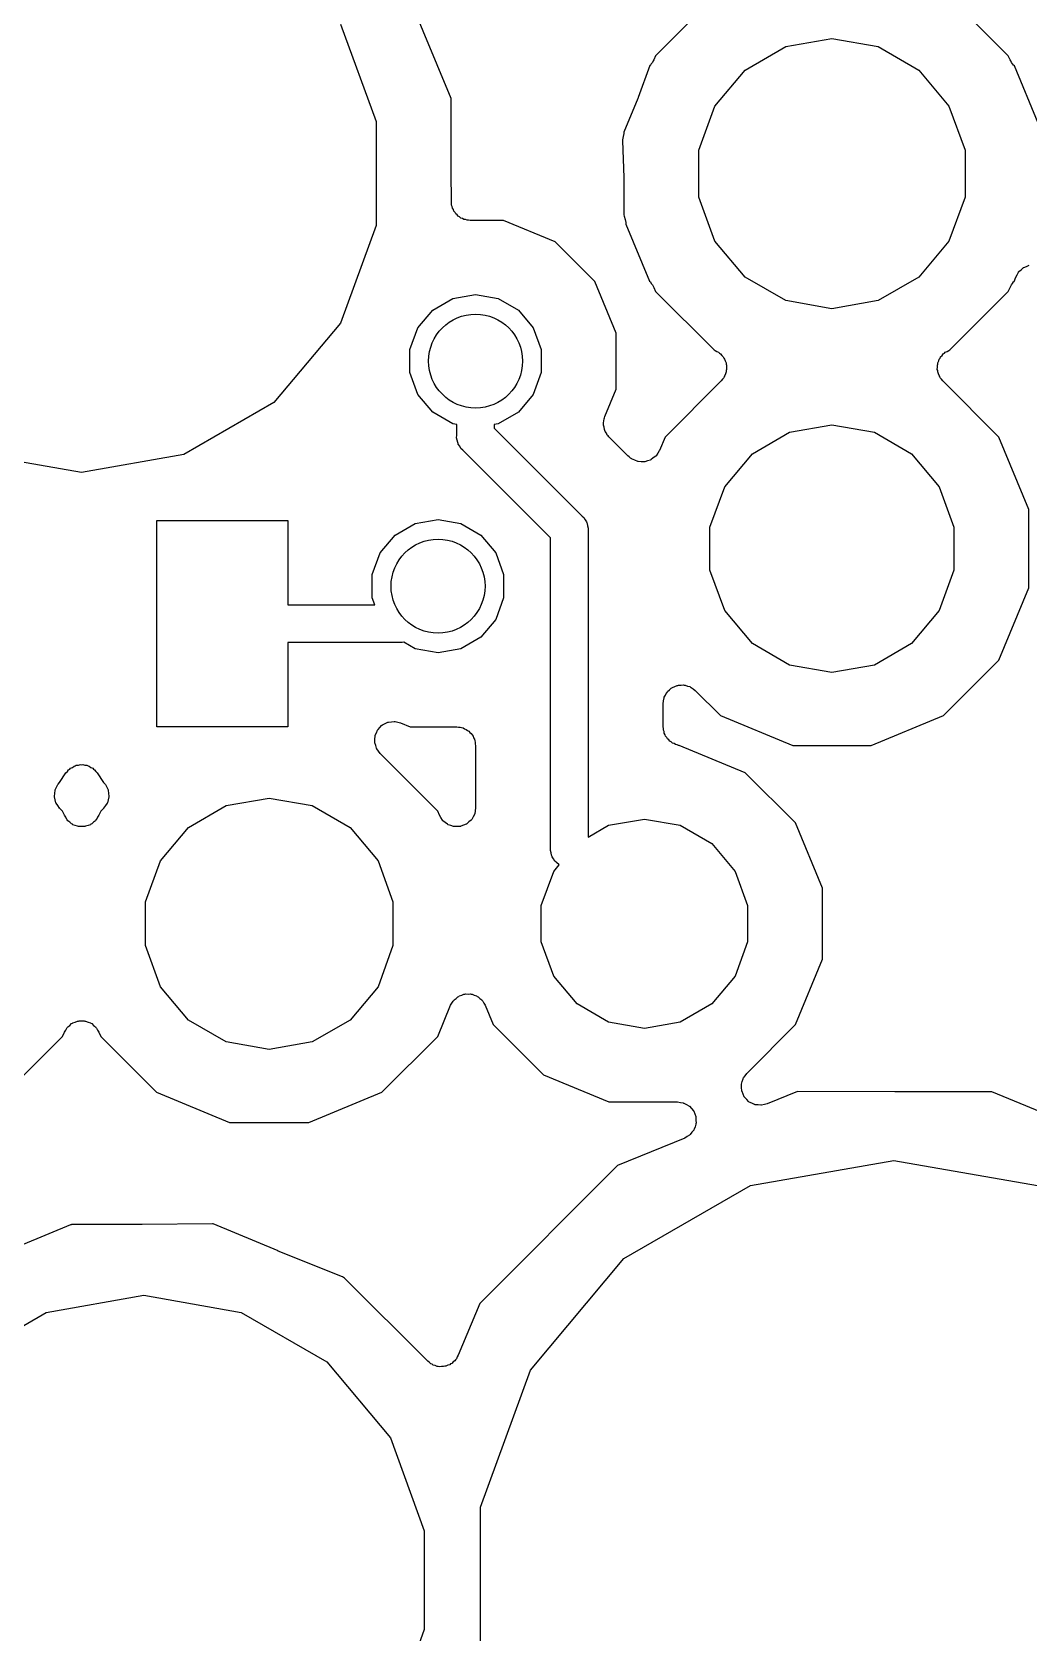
# Model space of a CAD drawing. Extents: x 240.1 to 314.9, y -176.2 to -102.8.
# Drawn here: x 248.58 to 255.33, y -120.37 to -109.53 of the extents above; entities that cross this region are included whole.
import ezdxf

# ---------------------------------------------------------------- set-up
doc = ezdxf.new("R2010")
doc.units = 0
doc.header["$MEASUREMENT"] = 0
doc.layers.add('BLACK', color=7, linetype='CONTINUOUS')

msp = doc.modelspace()

# ---------------------------------------------------------------- linework, layer by layer
at = {"layer": 'BLACK', "linetype": 'CONTINUOUS'}
for p, q in [((251.422, -109.981), (251.051, -109.087)), ((253.202, -109.296), (252.806, -109.692)), ((255.194, -109.692), (254.798, -109.296)), ((250.673, -109.478), (250.914, -110.138)), ((253.687, -109.63), (254, -109.575)), ((254, -109.575), (254.313, -109.63)), ((252.806, -109.692), (252.794, -109.719)), ((253.412, -109.789), (253.687, -109.63)), ((254.313, -109.63), (254.588, -109.789)), ((255.206, -109.719), (255.194, -109.692)), ((252.767, -109.759), (252.688, -109.976)), ((252.771, -109.756), (252.767, -109.759)), ((252.777, -109.746), (252.771, -109.756)), ((252.785, -109.737), (252.777, -109.746)), ((252.789, -109.727), (252.785, -109.737)), ((252.794, -109.719), (252.789, -109.727)), ((253.208, -110.033), (253.412, -109.789)), ((254.588, -109.789), (254.792, -110.033)), ((255.211, -109.727), (255.206, -109.719)), ((255.215, -109.737), (255.211, -109.727)), ((255.223, -109.746), (255.215, -109.737)), ((255.229, -109.756), (255.223, -109.746)), ((255.235, -109.761), (255.229, -109.756)), ((255.396, -110.149), (255.235, -109.761)), ((251.422, -110.479), (251.422, -109.981)), ((252.686, -109.981), (252.591, -110.21)), ((252.687, -109.978), (252.686, -109.981)), ((252.688, -109.976), (252.687, -109.978)), ((253.099, -110.331), (253.208, -110.033)), ((254.792, -110.033), (254.901, -110.331)), ((250.914, -110.138), (250.914, -110.842)), ((252.587, -110.24), (252.583, -110.261)), ((252.591, -110.218), (252.587, -110.24)), ((252.591, -110.21), (252.591, -110.218)), ((252.591, -110.218), (252.591, -110.218)), ((252.591, -110.218), (252.591, -110.218)), ((252.583, -110.261), (252.581, -110.269)), ((252.581, -110.269), (252.591, -110.517)), ((252.583, -110.261), (252.583, -110.261)), ((252.583, -110.261), (252.583, -110.261)), ((253.099, -110.649), (253.099, -110.331)), ((254.901, -110.331), (254.901, -110.649)), ((251.422, -110.48), (251.422, -110.479)), ((251.424, -110.682), (251.422, -110.48)), ((251.422, -110.48), (251.422, -110.48)), ((252.591, -110.517), (252.591, -110.52)), ((252.591, -110.52), (252.591, -110.522)), ((252.591, -110.522), (252.591, -110.77)), ((251.425, -110.692), (251.424, -110.682)), ((253.208, -110.947), (253.099, -110.649)), ((254.901, -110.649), (254.792, -110.947)), ((251.425, -110.703), (251.425, -110.692)), ((251.429, -110.713), (251.425, -110.703)), ((251.432, -110.725), (251.429, -110.713)), ((251.437, -110.734), (251.432, -110.725)), ((251.441, -110.744), (251.437, -110.734)), ((251.448, -110.753), (251.441, -110.744)), ((251.454, -110.763), (251.448, -110.753)), ((251.462, -110.77), (251.454, -110.763)), ((251.469, -110.778), (251.462, -110.77)), ((251.479, -110.784), (251.469, -110.778)), ((251.488, -110.791), (251.479, -110.784)), ((251.498, -110.795), (251.488, -110.791)), ((251.507, -110.8), (251.498, -110.795)), ((252.591, -110.77), (252.594, -110.778)), ((252.594, -110.778), (252.594, -110.778)), ((252.594, -110.778), (252.594, -110.778)), ((252.594, -110.778), (252.599, -110.8)), ((250.914, -110.842), (250.673, -111.502)), ((251.519, -110.802), (251.507, -110.8)), ((251.53, -110.806), (251.519, -110.802)), ((251.54, -110.806), (251.53, -110.806)), ((251.551, -110.807), (251.54, -110.806)), ((251.776, -110.807), (251.551, -110.807)), ((252.127, -110.953), (251.776, -110.807)), ((252.599, -110.8), (252.604, -110.821)), ((252.604, -110.821), (252.604, -110.821)), ((252.604, -110.821), (252.604, -110.821)), ((252.604, -110.821), (252.604, -110.832)), ((252.604, -110.832), (252.765, -111.219)), ((252.394, -111.22), (252.127, -110.953)), ((253.412, -111.191), (253.208, -110.947)), ((254.792, -110.947), (254.588, -111.191)), ((255.3, -111.125), (255.318, -111.119)), ((255.318, -111.119), (255.335, -111.111)), ((252.539, -111.571), (252.394, -111.22)), ((252.765, -111.219), (252.771, -111.224)), ((252.771, -111.224), (252.777, -111.234)), ((253.687, -111.35), (253.412, -111.191)), ((254.588, -111.191), (254.313, -111.35)), ((255.223, -111.234), (255.229, -111.224)), ((255.229, -111.224), (255.233, -111.221)), ((255.233, -111.221), (255.244, -111.192)), ((255.244, -111.192), (255.253, -111.175)), ((255.253, -111.175), (255.262, -111.158)), ((255.262, -111.158), (255.264, -111.156)), ((255.264, -111.156), (255.266, -111.153)), ((255.266, -111.153), (255.28, -111.141)), ((255.28, -111.141), (255.295, -111.128)), ((255.295, -111.128), (255.297, -111.127)), ((255.297, -111.127), (255.3, -111.125)), ((251.297, -111.414), (251.433, -111.336)), ((251.433, -111.336), (251.587, -111.309)), ((251.587, -111.309), (251.741, -111.336)), ((251.741, -111.336), (251.877, -111.414)), ((252.777, -111.234), (252.785, -111.243)), ((252.785, -111.243), (252.789, -111.253)), ((252.789, -111.253), (252.794, -111.261)), ((252.794, -111.261), (252.806, -111.288)), ((252.806, -111.288), (253.202, -111.684)), ((254.798, -111.684), (255.194, -111.288)), ((255.194, -111.288), (255.206, -111.261)), ((255.206, -111.261), (255.211, -111.253)), ((255.211, -111.253), (255.215, -111.243)), ((255.215, -111.243), (255.223, -111.234)), ((251.196, -111.534), (251.297, -111.414)), ((251.877, -111.414), (251.978, -111.534)), ((254, -111.405), (253.687, -111.35)), ((254.313, -111.35), (254, -111.405)), ((250.673, -111.502), (250.221, -112.041)), ((251.142, -111.682), (251.196, -111.534)), ((251.978, -111.534), (252.031, -111.682)), ((252.539, -111.949), (252.539, -111.571)), ((251.142, -111.838), (251.142, -111.682)), ((252.031, -111.682), (252.031, -111.838)), ((253.202, -111.684), (253.209, -111.687)), ((253.209, -111.687), (253.22, -111.695)), ((253.22, -111.695), (253.233, -111.7)), ((253.233, -111.7), (253.239, -111.706)), ((253.239, -111.706), (253.246, -111.711)), ((253.246, -111.711), (253.254, -111.722)), ((253.254, -111.722), (253.264, -111.732)), ((253.264, -111.732), (253.268, -111.739)), ((253.268, -111.739), (253.273, -111.746)), ((253.273, -111.746), (253.277, -111.759)), ((253.277, -111.759), (253.283, -111.772)), ((254.717, -111.772), (254.723, -111.759)), ((254.723, -111.759), (254.727, -111.746)), ((254.727, -111.746), (254.732, -111.739)), ((254.732, -111.739), (254.736, -111.732)), ((254.736, -111.732), (254.746, -111.722)), ((254.746, -111.722), (254.754, -111.711)), ((254.754, -111.711), (254.761, -111.706)), ((254.761, -111.706), (254.767, -111.7)), ((254.767, -111.7), (254.78, -111.695)), ((254.78, -111.695), (254.791, -111.687)), ((254.791, -111.687), (254.798, -111.684)), ((251.196, -111.986), (251.142, -111.838)), ((252.031, -111.838), (251.978, -111.986)), ((253.267, -111.873), (253.258, -111.883)), ((253.27, -111.865), (253.267, -111.873)), ((253.275, -111.858), (253.27, -111.865)), ((253.279, -111.845), (253.275, -111.858)), ((253.284, -111.832), (253.279, -111.845)), ((253.283, -111.772), (253.283, -111.78)), ((253.283, -111.78), (253.286, -111.788)), ((253.287, -111.816), (253.284, -111.824)), ((253.284, -111.824), (253.284, -111.832)), ((253.286, -111.788), (253.285, -111.802)), ((253.285, -111.802), (253.287, -111.816)), ((254.713, -111.816), (254.715, -111.802)), ((254.716, -111.824), (254.713, -111.816)), ((254.714, -111.788), (254.717, -111.78)), ((254.715, -111.802), (254.714, -111.788)), ((254.716, -111.832), (254.716, -111.824)), ((254.721, -111.845), (254.716, -111.832)), ((254.717, -111.78), (254.717, -111.772)), ((254.725, -111.858), (254.721, -111.845)), ((254.73, -111.865), (254.725, -111.858)), ((254.733, -111.873), (254.73, -111.865)), ((254.742, -111.883), (254.733, -111.873)), ((251.297, -112.106), (251.196, -111.986)), ((251.978, -111.986), (251.877, -112.106)), ((252.463, -112.135), (252.539, -111.949)), ((253.25, -111.894), (252.87, -112.275)), ((253.258, -111.883), (253.25, -111.894)), ((254.75, -111.894), (254.742, -111.883)), ((255.13, -112.275), (254.75, -111.894)), ((250.221, -112.041), (249.612, -112.393)), ((251.433, -112.184), (251.297, -112.106)), ((251.46, -112.189), (251.433, -112.184)), ((251.46, -112.262), (251.46, -112.189)), ((251.741, -112.184), (251.714, -112.189)), ((251.714, -112.189), (251.714, -112.215)), ((251.877, -112.106), (251.741, -112.184)), ((252.453, -112.178), (252.456, -112.164)), ((252.454, -112.186), (252.453, -112.178)), ((252.454, -112.194), (252.454, -112.186)), ((252.457, -112.208), (252.454, -112.194)), ((252.456, -112.164), (252.457, -112.151)), ((252.457, -112.151), (252.461, -112.143)), ((252.461, -112.143), (252.463, -112.135)), ((253.713, -112.242), (254, -112.192)), ((254, -112.192), (254.287, -112.242)), ((251.459, -112.279), (251.46, -112.262)), ((251.463, -112.296), (251.459, -112.279)), ((251.466, -112.312), (251.463, -112.296)), ((251.469, -112.317), (251.466, -112.312)), ((251.714, -112.215), (252.308, -112.809)), ((252.459, -112.222), (252.457, -112.208)), ((252.463, -112.229), (252.459, -112.222)), ((252.465, -112.237), (252.463, -112.229)), ((252.473, -112.248), (252.465, -112.237)), ((252.479, -112.261), (252.473, -112.248)), ((252.485, -112.266), (252.479, -112.261)), ((252.49, -112.273), (252.485, -112.266)), ((252.618, -112.401), (252.49, -112.273)), ((252.87, -112.275), (252.832, -112.365)), ((253.461, -112.388), (253.713, -112.242)), ((254.287, -112.242), (254.539, -112.388)), ((255.333, -112.765), (255.13, -112.275)), ((248.92, -112.515), (248.228, -112.393)), ((249.612, -112.393), (248.92, -112.515)), ((251.47, -112.322), (251.469, -112.317)), ((251.48, -112.336), (251.47, -112.322)), ((251.488, -112.351), (251.48, -112.336)), ((251.501, -112.362), (251.488, -112.351)), ((252.095, -112.956), (251.501, -112.362)), ((252.628, -112.408), (252.618, -112.401)), ((252.637, -112.417), (252.628, -112.408)), ((252.644, -112.422), (252.637, -112.417)), ((252.79, -112.416), (252.774, -112.429)), ((252.807, -112.404), (252.79, -112.416)), ((252.809, -112.402), (252.807, -112.403)), ((252.807, -112.403), (252.807, -112.404)), ((252.82, -112.384), (252.809, -112.402)), ((252.831, -112.367), (252.82, -112.384)), ((252.832, -112.366), (252.831, -112.367)), ((252.832, -112.365), (252.832, -112.366)), ((253.274, -112.611), (253.461, -112.388)), ((254.539, -112.388), (254.726, -112.611)), ((252.646, -112.422), (252.644, -112.422)), ((252.647, -112.423), (252.646, -112.422)), ((252.654, -112.426), (252.647, -112.423)), ((252.655, -112.426), (252.654, -112.426)), ((252.654, -112.426), (252.654, -112.426)), ((252.666, -112.431), (252.655, -112.426)), ((252.685, -112.439), (252.666, -112.431)), ((252.686, -112.439), (252.685, -112.439)), ((252.687, -112.44), (252.686, -112.439)), ((252.708, -112.441), (252.687, -112.44)), ((252.729, -112.442), (252.708, -112.441)), ((252.73, -112.442), (252.729, -112.442)), ((252.732, -112.442), (252.73, -112.442)), ((252.751, -112.436), (252.732, -112.442)), ((252.771, -112.43), (252.751, -112.436)), ((252.772, -112.429), (252.771, -112.43)), ((252.774, -112.429), (252.772, -112.429)), ((253.174, -112.884), (253.274, -112.611)), ((254.726, -112.611), (254.825, -112.884)), ((249.428, -114.236), (249.428, -112.84)), ((249.428, -112.84), (250.317, -112.84)), ((250.317, -112.84), (250.317, -113.411)), ((251.179, -112.86), (251.333, -112.833)), ((251.333, -112.833), (251.487, -112.86)), ((252.308, -112.809), (252.321, -112.82)), ((252.321, -112.82), (252.329, -112.835)), ((252.329, -112.835), (252.339, -112.849)), ((252.339, -112.849), (252.34, -112.854)), ((252.34, -112.854), (252.343, -112.859)), ((255.333, -113.295), (255.333, -112.765)), ((250.942, -113.058), (251.043, -112.938)), ((251.043, -112.938), (251.179, -112.86)), ((251.487, -112.86), (251.623, -112.938)), ((251.623, -112.938), (251.724, -113.058)), ((252.095, -115.056), (252.095, -112.956)), ((252.343, -112.859), (252.346, -112.875)), ((252.346, -112.875), (252.35, -112.892)), ((252.35, -112.892), (252.349, -112.909)), ((252.349, -112.909), (252.349, -114.983)), ((253.174, -113.176), (253.174, -112.884)), ((254.825, -112.884), (254.825, -113.176)), ((250.888, -113.206), (250.942, -113.058)), ((251.724, -113.058), (251.777, -113.206)), ((253.274, -113.449), (253.174, -113.176)), ((254.825, -113.176), (254.726, -113.449)), ((250.888, -113.362), (250.888, -113.206)), ((251.777, -113.206), (251.777, -113.362)), ((250.906, -113.411), (250.888, -113.362)), ((251.777, -113.362), (251.724, -113.51)), ((255.13, -113.785), (255.333, -113.295)), ((250.317, -113.411), (250.906, -113.411)), ((253.461, -113.672), (253.274, -113.449)), ((254.726, -113.449), (254.539, -113.672)), ((251.724, -113.51), (251.623, -113.63)), ((251.073, -113.665), (250.317, -113.665)), ((250.317, -113.665), (250.317, -114.236)), ((251.09, -113.666), (251.073, -113.665)), ((251.101, -113.663), (251.09, -113.666)), ((251.179, -113.708), (251.101, -113.663)), ((251.333, -113.735), (251.179, -113.708)), ((251.487, -113.708), (251.333, -113.735)), ((251.623, -113.63), (251.487, -113.708)), ((253.713, -113.818), (253.461, -113.672)), ((254.539, -113.672), (254.287, -113.818)), ((254, -113.868), (253.713, -113.818)), ((254.287, -113.818), (254, -113.868)), ((254.755, -114.16), (255.13, -113.785)), ((252.86, -114.063), (252.861, -114.047)), ((252.861, -114.047), (252.864, -114.042)), ((252.864, -114.042), (252.865, -114.036)), ((252.865, -114.036), (252.873, -114.022)), ((252.873, -114.022), (252.88, -114.007)), ((252.88, -114.007), (252.884, -114.003)), ((252.884, -114.003), (252.887, -113.998)), ((252.887, -113.998), (252.899, -113.987)), ((252.899, -113.987), (252.911, -113.975)), ((252.911, -113.975), (252.916, -113.973)), ((252.916, -113.973), (252.92, -113.969)), ((252.92, -113.969), (252.936, -113.964)), ((252.936, -113.964), (252.951, -113.957)), ((252.951, -113.957), (252.957, -113.956)), ((252.957, -113.956), (252.962, -113.954)), ((252.962, -113.954), (252.979, -113.954)), ((252.979, -113.954), (252.995, -113.953)), ((252.995, -113.953), (253, -113.954)), ((253, -113.954), (253.006, -113.954)), ((253.006, -113.954), (253.022, -113.96)), ((253.022, -113.96), (253.038, -113.964)), ((253.038, -113.964), (253.042, -113.968)), ((253.042, -113.968), (253.047, -113.969)), ((253.047, -113.969), (253.06, -113.98)), ((253.06, -113.98), (253.074, -113.99)), ((253.074, -113.99), (253.245, -114.16)), ((252.857, -114.079), (252.86, -114.063)), ((252.857, -114.236), (252.857, -114.079)), ((250.317, -114.236), (249.428, -114.236)), ((250.916, -114.277), (250.923, -114.259)), ((250.923, -114.259), (250.925, -114.257)), ((250.925, -114.257), (250.927, -114.254)), ((250.927, -114.254), (250.94, -114.241)), ((250.94, -114.241), (250.953, -114.226)), ((250.953, -114.226), (250.956, -114.225)), ((250.956, -114.225), (250.958, -114.223)), ((250.958, -114.223), (250.975, -114.215)), ((250.975, -114.215), (250.992, -114.206)), ((250.992, -114.206), (250.995, -114.206)), ((250.995, -114.206), (250.998, -114.205)), ((250.998, -114.205), (251.017, -114.203)), ((251.017, -114.203), (251.036, -114.2)), ((251.036, -114.2), (251.039, -114.201)), ((251.039, -114.201), (251.042, -114.201)), ((251.042, -114.201), (251.06, -114.206)), ((251.06, -114.206), (251.079, -114.21)), ((251.079, -114.21), (251.144, -114.236)), ((251.144, -114.236), (251.46, -114.236)), ((251.46, -114.236), (251.471, -114.238)), ((251.471, -114.238), (251.482, -114.238)), ((251.482, -114.238), (251.492, -114.242)), ((251.492, -114.242), (251.503, -114.244)), ((251.503, -114.244), (251.513, -114.25)), ((251.513, -114.25), (251.524, -114.254)), ((251.524, -114.254), (251.532, -114.261)), ((251.532, -114.261), (251.542, -114.266)), ((252.859, -114.247), (252.857, -114.236)), ((252.859, -114.259), (252.859, -114.247)), ((252.863, -114.269), (252.859, -114.259)), ((253.245, -114.16), (253.735, -114.363)), ((254.265, -114.363), (254.755, -114.16)), ((250.904, -114.338), (250.906, -114.319)), ((250.905, -114.341), (250.904, -114.338)), ((250.905, -114.344), (250.905, -114.341)), ((250.911, -114.362), (250.905, -114.344)), ((250.906, -114.319), (250.907, -114.3)), ((250.907, -114.3), (250.908, -114.297)), ((250.908, -114.294), (250.916, -114.277)), ((250.908, -114.297), (250.908, -114.294)), ((250.916, -114.381), (250.911, -114.362)), ((251.542, -114.266), (251.549, -114.275)), ((251.549, -114.275), (251.557, -114.282)), ((251.557, -114.282), (251.563, -114.291)), ((251.563, -114.291), (251.57, -114.3)), ((251.57, -114.3), (251.574, -114.31)), ((251.574, -114.31), (251.579, -114.32)), ((251.579, -114.32), (251.581, -114.331)), ((251.581, -114.331), (251.585, -114.341)), ((251.585, -114.341), (251.585, -114.353)), ((251.585, -114.353), (251.587, -114.363)), ((251.587, -114.363), (251.587, -114.786)), ((252.865, -114.28), (252.863, -114.269)), ((252.87, -114.29), (252.865, -114.28)), ((252.874, -114.3), (252.87, -114.29)), ((252.881, -114.309), (252.874, -114.3)), ((252.887, -114.318), (252.881, -114.309)), ((252.895, -114.325), (252.887, -114.318)), ((252.902, -114.334), (252.895, -114.325)), ((252.912, -114.339), (252.902, -114.334)), ((252.92, -114.346), (252.912, -114.339)), ((252.931, -114.35), (252.92, -114.346)), ((252.941, -114.356), (252.931, -114.35)), ((252.952, -114.358), (252.941, -114.356)), ((252.962, -114.362), (252.952, -114.358)), ((252.965, -114.362), (252.962, -114.362)), ((253.413, -114.547), (252.965, -114.362)), ((253.735, -114.363), (254.265, -114.363)), ((250.917, -114.383), (250.916, -114.381)), ((250.918, -114.386), (250.917, -114.383)), ((250.93, -114.401), (250.918, -114.386)), ((250.941, -114.417), (250.93, -114.401)), ((251.331, -114.807), (250.941, -114.417)), ((248.771, -114.614), (248.814, -114.549)), ((248.814, -114.549), (248.824, -114.539)), ((248.824, -114.539), (248.832, -114.527)), ((248.832, -114.527), (248.839, -114.523)), ((248.839, -114.523), (248.845, -114.517)), ((248.845, -114.517), (248.857, -114.511)), ((248.857, -114.511), (248.869, -114.503)), ((248.869, -114.503), (248.877, -114.501)), ((248.877, -114.501), (248.884, -114.497)), ((248.884, -114.497), (248.898, -114.496)), ((248.898, -114.496), (248.912, -114.492)), ((248.912, -114.492), (248.92, -114.493)), ((248.92, -114.493), (248.928, -114.492)), ((248.928, -114.492), (248.942, -114.496)), ((248.942, -114.496), (248.956, -114.497)), ((248.956, -114.497), (248.963, -114.501)), ((248.963, -114.501), (248.971, -114.503)), ((248.971, -114.503), (248.983, -114.511)), ((248.983, -114.511), (248.995, -114.517)), ((248.995, -114.517), (249.001, -114.523)), ((249.001, -114.523), (249.008, -114.527)), ((249.008, -114.527), (249.016, -114.539)), ((249.016, -114.539), (249.026, -114.549)), ((249.026, -114.549), (249.069, -114.614)), ((253.753, -114.887), (253.413, -114.547)), ((248.736, -114.707), (248.738, -114.687)), ((248.738, -114.687), (248.74, -114.666)), ((248.74, -114.665), (248.741, -114.664)), ((248.74, -114.666), (248.74, -114.665)), ((248.741, -114.664), (248.75, -114.645)), ((248.75, -114.645), (248.759, -114.626)), ((248.759, -114.626), (248.76, -114.625)), ((248.76, -114.624), (248.771, -114.614)), ((248.76, -114.625), (248.76, -114.624)), ((249.069, -114.614), (249.08, -114.624)), ((249.08, -114.624), (249.08, -114.625)), ((249.08, -114.625), (249.081, -114.626)), ((249.081, -114.626), (249.09, -114.645)), ((249.09, -114.645), (249.099, -114.664)), ((249.099, -114.664), (249.1, -114.665)), ((249.1, -114.665), (249.1, -114.666)), ((249.1, -114.666), (249.102, -114.687)), ((249.102, -114.687), (249.104, -114.707)), ((248.736, -114.709), (248.736, -114.707)), ((248.736, -114.71), (248.736, -114.709)), ((248.741, -114.73), (248.736, -114.71)), ((248.746, -114.75), (248.741, -114.73)), ((248.747, -114.751), (248.746, -114.75)), ((248.747, -114.753), (248.747, -114.751)), ((248.759, -114.77), (248.747, -114.753)), ((248.771, -114.787), (248.759, -114.77)), ((248.772, -114.788), (248.771, -114.787)), ((248.773, -114.789), (248.772, -114.788)), ((248.791, -114.807), (248.773, -114.789)), ((249.067, -114.789), (249.049, -114.807)), ((249.068, -114.788), (249.067, -114.789)), ((249.069, -114.787), (249.068, -114.788)), ((249.081, -114.77), (249.069, -114.787)), ((249.093, -114.753), (249.081, -114.77)), ((249.094, -114.75), (249.093, -114.751)), ((249.093, -114.751), (249.093, -114.753)), ((249.099, -114.73), (249.094, -114.75)), ((249.104, -114.71), (249.099, -114.73)), ((249.104, -114.707), (249.104, -114.709)), ((249.104, -114.709), (249.104, -114.71)), ((249.643, -114.918), (249.899, -114.77)), ((249.899, -114.77), (250.19, -114.719)), ((250.19, -114.719), (250.481, -114.77)), ((250.481, -114.77), (250.737, -114.918)), ((251.584, -114.805), (251.581, -114.825)), ((251.587, -114.786), (251.584, -114.805)), ((248.803, -114.835), (248.791, -114.807)), ((248.812, -114.849), (248.803, -114.835)), ((248.819, -114.864), (248.812, -114.849)), ((248.823, -114.867), (248.819, -114.864)), ((248.826, -114.872), (248.823, -114.867)), ((248.84, -114.882), (248.826, -114.872)), ((248.852, -114.894), (248.84, -114.882)), ((248.857, -114.896), (248.852, -114.894)), ((248.861, -114.899), (248.857, -114.896)), ((248.877, -114.904), (248.861, -114.899)), ((248.893, -114.91), (248.877, -114.904)), ((248.898, -114.911), (248.893, -114.91)), ((248.903, -114.912), (248.898, -114.911)), ((248.92, -114.912), (248.903, -114.912)), ((248.937, -114.912), (248.92, -114.912)), ((248.942, -114.911), (248.937, -114.912)), ((248.947, -114.91), (248.942, -114.911)), ((248.963, -114.904), (248.947, -114.91)), ((248.979, -114.899), (248.963, -114.904)), ((248.983, -114.896), (248.979, -114.899)), ((248.988, -114.894), (248.983, -114.896)), ((249, -114.882), (248.988, -114.894)), ((249.014, -114.872), (249, -114.882)), ((249.017, -114.867), (249.014, -114.872)), ((249.021, -114.864), (249.017, -114.867)), ((249.028, -114.849), (249.021, -114.864)), ((249.037, -114.835), (249.028, -114.849)), ((249.049, -114.807), (249.037, -114.835)), ((251.343, -114.835), (251.331, -114.807)), ((251.353, -114.851), (251.343, -114.835)), ((251.363, -114.868), (251.353, -114.851)), ((251.365, -114.87), (251.363, -114.868)), ((251.366, -114.872), (251.365, -114.87)), ((251.382, -114.884), (251.366, -114.872)), ((251.397, -114.896), (251.382, -114.884)), ((251.399, -114.897), (251.397, -114.896)), ((251.401, -114.899), (251.399, -114.897)), ((251.42, -114.905), (251.401, -114.899)), ((251.438, -114.911), (251.42, -114.905)), ((251.441, -114.911), (251.438, -114.911)), ((251.443, -114.912), (251.441, -114.911)), ((251.463, -114.911), (251.443, -114.912)), ((251.482, -114.911), (251.463, -114.911)), ((251.485, -114.911), (251.482, -114.911)), ((251.487, -114.91), (251.485, -114.911)), ((251.505, -114.903), (251.487, -114.91)), ((251.524, -114.896), (251.505, -114.903)), ((251.526, -114.895), (251.524, -114.896)), ((251.528, -114.894), (251.526, -114.895)), ((251.542, -114.88), (251.528, -114.894)), ((251.557, -114.868), (251.542, -114.88)), ((251.559, -114.866), (251.557, -114.868)), ((251.561, -114.864), (251.559, -114.866)), ((251.57, -114.847), (251.561, -114.864)), ((251.579, -114.83), (251.57, -114.847)), ((251.58, -114.827), (251.579, -114.83)), ((251.581, -114.825), (251.58, -114.827)), ((252.349, -114.983), (252.487, -114.903)), ((252.487, -114.903), (252.73, -114.861)), ((252.73, -114.861), (252.973, -114.903)), ((252.973, -114.903), (253.186, -115.027)), ((253.936, -115.33), (253.753, -114.887)), ((249.453, -115.144), (249.643, -114.918)), ((250.737, -114.918), (250.927, -115.144)), ((252.094, -115.073), (252.095, -115.056)), ((252.098, -115.09), (252.094, -115.073)), ((252.101, -115.106), (252.098, -115.09)), ((252.104, -115.111), (252.101, -115.106)), ((252.105, -115.116), (252.104, -115.111)), ((252.115, -115.13), (252.105, -115.116)), ((252.123, -115.145), (252.115, -115.13)), ((253.186, -115.027), (253.344, -115.215)), ((249.352, -115.422), (249.453, -115.144)), ((250.927, -115.144), (251.028, -115.422)), ((252.031, -115.447), (252.116, -115.215)), ((252.116, -115.215), (252.152, -115.172)), ((252.136, -115.156), (252.123, -115.145)), ((252.152, -115.172), (252.136, -115.156)), ((253.344, -115.215), (253.428, -115.447)), ((253.936, -115.81), (253.936, -115.33)), ((249.352, -115.718), (249.352, -115.422)), ((251.028, -115.422), (251.028, -115.718)), ((252.031, -115.693), (252.031, -115.447)), ((253.428, -115.447), (253.428, -115.693)), ((249.453, -115.996), (249.352, -115.718)), ((251.028, -115.718), (250.927, -115.996)), ((252.116, -115.925), (252.031, -115.693)), ((253.428, -115.693), (253.344, -115.925)), ((253.753, -116.253), (253.936, -115.81)), ((249.643, -116.222), (249.453, -115.996)), ((250.927, -115.996), (250.737, -116.222)), ((252.274, -116.113), (252.116, -115.925)), ((253.344, -115.925), (253.186, -116.113)), ((251.427, -116.108), (251.435, -116.094)), ((251.435, -116.094), (251.439, -116.09)), ((251.439, -116.09), (251.442, -116.085)), ((251.442, -116.085), (251.455, -116.075)), ((251.455, -116.075), (251.467, -116.064)), ((251.467, -116.064), (251.473, -116.062)), ((251.473, -116.062), (251.477, -116.058)), ((251.477, -116.058), (251.493, -116.053)), ((251.493, -116.053), (251.508, -116.047)), ((251.508, -116.047), (251.514, -116.047)), ((251.514, -116.047), (251.519, -116.045)), ((251.519, -116.045), (251.536, -116.046)), ((251.536, -116.046), (251.552, -116.045)), ((251.552, -116.045), (251.558, -116.047)), ((251.558, -116.047), (251.563, -116.047)), ((251.563, -116.047), (251.578, -116.053)), ((251.578, -116.053), (251.594, -116.058)), ((251.594, -116.058), (251.599, -116.062)), ((251.599, -116.062), (251.604, -116.064)), ((251.604, -116.064), (251.616, -116.075)), ((251.616, -116.075), (251.629, -116.085)), ((251.629, -116.085), (251.632, -116.09)), ((251.632, -116.09), (251.636, -116.094)), ((251.636, -116.094), (251.644, -116.108)), ((251.331, -116.333), (251.418, -116.122)), ((251.418, -116.122), (251.427, -116.108)), ((251.644, -116.108), (251.653, -116.122)), ((251.653, -116.122), (251.707, -116.253)), ((252.487, -116.236), (252.274, -116.113)), ((253.186, -116.113), (252.973, -116.236)), ((248.791, -116.333), (248.803, -116.305)), ((248.803, -116.305), (248.812, -116.291)), ((248.812, -116.291), (248.819, -116.276)), ((248.819, -116.276), (248.823, -116.273)), ((248.823, -116.273), (248.826, -116.268)), ((248.826, -116.268), (248.84, -116.258)), ((248.84, -116.258), (248.852, -116.246)), ((248.852, -116.246), (248.857, -116.244)), ((248.857, -116.244), (248.861, -116.241)), ((248.861, -116.241), (248.877, -116.236)), ((248.877, -116.236), (248.893, -116.23)), ((248.893, -116.23), (248.898, -116.229)), ((248.898, -116.229), (248.903, -116.228)), ((248.903, -116.228), (248.92, -116.228)), ((248.92, -116.228), (248.937, -116.228)), ((248.937, -116.228), (248.942, -116.229)), ((248.942, -116.229), (248.947, -116.23)), ((248.947, -116.23), (248.963, -116.236)), ((248.963, -116.236), (248.979, -116.241)), ((248.979, -116.241), (248.983, -116.244)), ((248.983, -116.244), (248.988, -116.246)), ((248.988, -116.246), (249, -116.258)), ((249, -116.258), (249.014, -116.268)), ((249.014, -116.268), (249.017, -116.273)), ((249.017, -116.273), (249.021, -116.276)), ((249.021, -116.276), (249.028, -116.291)), ((249.028, -116.291), (249.037, -116.305)), ((249.037, -116.305), (249.049, -116.333)), ((249.899, -116.37), (249.643, -116.222)), ((250.737, -116.222), (250.481, -116.37)), ((251.707, -116.253), (252.047, -116.593)), ((252.73, -116.279), (252.487, -116.236)), ((252.973, -116.236), (252.73, -116.279)), ((253.424, -116.583), (253.753, -116.253)), ((248.413, -116.711), (248.791, -116.333)), ((249.049, -116.333), (249.427, -116.711)), ((250.19, -116.421), (249.899, -116.37)), ((250.481, -116.37), (250.19, -116.421)), ((250.953, -116.711), (251.331, -116.333)), ((252.047, -116.593), (252.49, -116.776)), ((253.387, -116.656), (253.393, -116.638)), ((253.393, -116.638), (253.398, -116.619)), ((253.398, -116.619), (253.4, -116.617)), ((253.4, -116.617), (253.401, -116.614)), ((253.401, -116.614), (253.412, -116.599)), ((253.412, -116.599), (253.424, -116.583)), ((249.427, -116.711), (249.922, -116.916)), ((250.458, -116.916), (250.953, -116.711)), ((253.388, -116.659), (253.387, -116.656)), ((253.387, -116.661), (253.388, -116.659)), ((253.388, -116.681), (253.387, -116.661)), ((253.389, -116.7), (253.388, -116.681)), ((253.39, -116.703), (253.389, -116.7)), ((253.391, -116.705), (253.39, -116.703)), ((253.399, -116.723), (253.391, -116.705)), ((253.406, -116.741), (253.399, -116.723)), ((253.408, -116.743), (253.406, -116.741)), ((253.409, -116.745), (253.408, -116.743)), ((253.423, -116.759), (253.409, -116.745)), ((253.767, -116.705), (253.562, -116.79)), ((254.425, -116.707), (253.767, -116.705)), ((255.083, -116.707), (254.425, -116.707)), ((254.425, -116.707), (254.425, -116.707)), ((254.425, -116.707), (254.425, -116.707)), ((255.691, -116.961), (255.083, -116.707)), ((252.49, -116.776), (252.954, -116.776)), ((252.954, -116.776), (252.974, -116.78)), ((252.974, -116.78), (252.993, -116.782)), ((252.993, -116.782), (252.995, -116.784)), ((252.995, -116.784), (252.998, -116.784)), ((252.998, -116.784), (253.015, -116.794)), ((253.015, -116.794), (253.032, -116.803)), ((253.032, -116.803), (253.034, -116.805)), ((253.034, -116.805), (253.036, -116.806)), ((253.036, -116.806), (253.049, -116.821)), ((253.049, -116.821), (253.062, -116.836)), ((253.062, -116.836), (253.063, -116.838)), ((253.063, -116.838), (253.064, -116.84)), ((253.064, -116.84), (253.071, -116.858)), ((253.071, -116.858), (253.078, -116.876)), ((253.436, -116.773), (253.423, -116.759)), ((253.438, -116.775), (253.436, -116.773)), ((253.44, -116.777), (253.438, -116.775)), ((253.458, -116.785), (253.44, -116.777)), ((253.475, -116.794), (253.458, -116.785)), ((253.478, -116.794), (253.475, -116.794)), ((253.48, -116.795), (253.478, -116.794)), ((253.5, -116.797), (253.48, -116.795)), ((253.519, -116.799), (253.5, -116.797)), ((253.522, -116.799), (253.519, -116.799)), ((253.524, -116.799), (253.522, -116.799)), ((253.543, -116.794), (253.524, -116.799)), ((253.562, -116.79), (253.543, -116.794)), ((249.922, -116.916), (250.458, -116.916)), ((253.064, -116.967), (253.052, -116.982)), ((253.065, -116.965), (253.064, -116.967)), ((253.067, -116.962), (253.065, -116.965)), ((253.073, -116.944), (253.067, -116.962)), ((253.079, -116.926), (253.073, -116.944)), ((253.078, -116.876), (253.079, -116.879)), ((253.079, -116.879), (253.079, -116.881)), ((253.079, -116.881), (253.079, -116.901)), ((253.079, -116.901), (253.08, -116.92)), ((253.08, -116.92), (253.079, -116.923)), ((253.079, -116.923), (253.079, -116.926)), ((253.003, -117.021), (252.549, -117.207)), ((253.019, -117.011), (253.003, -117.021)), ((253.036, -117.001), (253.019, -117.011)), ((253.038, -116.999), (253.036, -117.001)), ((253.04, -116.997), (253.038, -116.999)), ((253.052, -116.982), (253.04, -116.997)), ((253.448, -117.343), (254.42, -117.172)), ((254.42, -117.172), (255.392, -117.343)), ((252.549, -117.208), (251.616, -118.141)), ((252.549, -117.207), (252.549, -117.208)), ((252.592, -117.837), (253.448, -117.343)), ((248.845, -117.608), (247.996, -117.96)), ((248.849, -117.608), (248.845, -117.608)), ((248.852, -117.607), (248.849, -117.608)), ((249.327, -117.607), (248.852, -117.607)), ((249.328, -117.607), (249.327, -117.607)), ((249.329, -117.607), (249.328, -117.607)), ((249.805, -117.602), (249.329, -117.607)), ((249.807, -117.603), (249.805, -117.602)), ((249.81, -117.603), (249.807, -117.603)), ((250.25, -117.785), (249.81, -117.603)), ((250.25, -117.786), (250.25, -117.785)), ((250.251, -117.786), (250.25, -117.786)), ((250.685, -117.961), (250.251, -117.786)), ((251.958, -118.593), (252.592, -117.837)), ((250.694, -117.966), (250.685, -117.961)), ((250.7, -117.97), (250.694, -117.966)), ((251.263, -118.533), (250.7, -117.97)), ((248.68, -118.202), (249.34, -118.086)), ((249.34, -118.086), (250, -118.202)), ((251.616, -118.141), (251.47, -118.492)), ((248.1, -118.537), (248.68, -118.202)), ((250, -118.202), (250.58, -118.537)), ((251.47, -118.492), (251.463, -118.503)), ((250.58, -118.537), (251.011, -119.05)), ((251.275, -118.541), (251.263, -118.533)), ((251.285, -118.55), (251.275, -118.541)), ((251.293, -118.553), (251.285, -118.55)), ((251.299, -118.558), (251.293, -118.553)), ((251.313, -118.562), (251.299, -118.558)), ((251.326, -118.567), (251.313, -118.562)), ((251.334, -118.567), (251.326, -118.567)), ((251.342, -118.57), (251.334, -118.567)), ((251.356, -118.568), (251.342, -118.57)), ((251.37, -118.569), (251.356, -118.568)), ((251.378, -118.566), (251.37, -118.569)), ((251.386, -118.566), (251.378, -118.566)), ((251.399, -118.56), (251.386, -118.566)), ((251.412, -118.556), (251.399, -118.56)), ((251.418, -118.551), (251.412, -118.556)), ((251.426, -118.547), (251.418, -118.551)), ((251.436, -118.537), (251.426, -118.547)), ((251.447, -118.529), (251.436, -118.537)), ((251.451, -118.522), (251.447, -118.529)), ((251.457, -118.516), (251.451, -118.522)), ((251.463, -118.503), (251.457, -118.516)), ((251.62, -119.521), (251.958, -118.593)), ((251.011, -119.05), (251.24, -119.68)), ((251.62, -120.509), (251.62, -119.521)), ((251.24, -119.68), (251.24, -120.35)), ((251.24, -120.35), (251.011, -120.98))]:
    msp.add_line(p, q, dxfattribs=at)
at = {"layer": 'BLACK'}
for centre in [(251.587, -111.76), (251.333, -113.284)]:
    msp.add_circle(centre, 0.318, dxfattribs=at)

doc.saveas('drawing.dxf')
